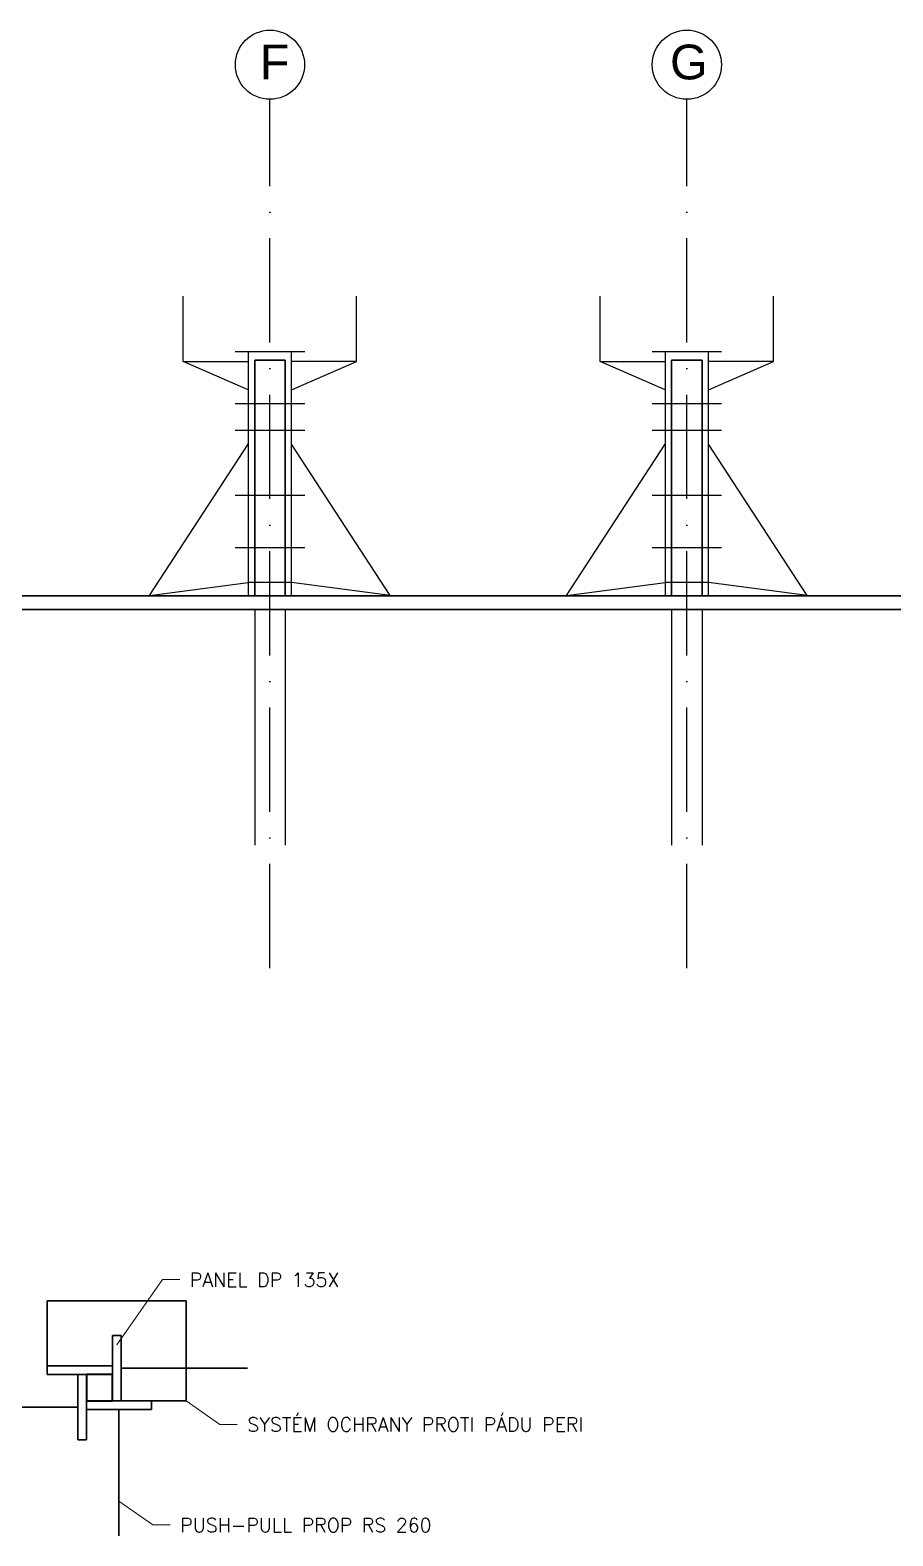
# Model space of a CAD drawing. Header units: millimetres. Extents: x 1924 to 471109, y -30014 to 109986.
# Drawn here: x 372095 to 382029, y 18857 to 36186 of the extents above; entities that cross this region are included whole.
import ezdxf

# ---------------------------------------------------------------- set-up
doc = ezdxf.new("R2010")
doc.units = ezdxf.units.MM
doc.header["$LTSCALE"] = 100
doc.linetypes.add('ACAD_ISO10W100', pattern=[18, 12, -3, 0, -3])
for name, color, linetype, plot in [('bedneni bedneni', 255, 'Continuous', False), ('osy objektu', 130, 'ACAD_ISO10W100', False), ('osy objektu text', 130, 'Continuous', False)]:
    doc.layers.add(name, color=color, linetype=linetype, plot=plot)
for name, color, linetype, lineweight in [('bednení-sloup', 7, 'Continuous', 30), ('objekt-tenka', 7, 'Continuous', 18), ('ŠIPKY A POPISKY', 7, 'Continuous', 13)]:
    doc.layers.add(name, color=color, linetype=linetype, lineweight=lineweight)
doc.layers.add('podlazi', color=40, linetype='Continuous', lineweight=30, plot=False)
doc.layers.add('rez sloupy', color=90, linetype='Continuous')
doc.styles.add('osy', font='arial.ttf', dxfattribs={"height": 400})
doc.styles.add('POPIS_DAVID', font='romans.shx', dxfattribs={"bigfont": 'extfont.shx'})

msp = doc.modelspace()

# ---------------------------------------------------------------- linework, layer by layer
at = {"layer": 'bedneni bedneni'}
for p, q in [((373858.898, 32372.437), (373858.898, 33122.853)), ((375854.178, 32372.437), (375854.178, 33122.853)), ((378658.898, 32372.437), (378658.898, 33122.853)), ((380654.178, 32372.437), (380654.178, 33122.853)), ((374456.538, 32487.03), (375256.538, 32487.03)), ((374606.538, 32487.03), (374606.538, 29677.03)), ((375106.538, 29677.03), (375106.538, 32487.03)), ((379256.538, 32487.03), (380056.538, 32487.03)), ((379406.538, 32487.03), (379406.538, 29677.03)), ((379906.538, 29677.03), (379906.538, 32487.03)), ((374606.538, 32047.717), (373858.898, 32372.437)), ((373858.898, 32372.437), (374606.538, 32372.437)), ((375106.538, 32047.717), (375854.178, 32372.437)), ((375854.178, 32372.437), (375106.538, 32372.437)), ((379406.538, 32047.717), (378658.898, 32372.437)), ((378658.898, 32372.437), (379406.538, 32372.437)), ((379906.538, 32047.717), (380654.178, 32372.437)), ((380654.178, 32372.437), (379906.538, 32372.437)), ((374456.538, 31887.03), (375256.538, 31887.03)), ((379256.538, 31887.03), (380056.538, 31887.03)), ((374456.538, 31583.558), (375256.538, 31583.558)), ((379256.538, 31583.558), (380056.538, 31583.558)), ((373470.887, 29678.419), (374606.538, 31419.697)), ((376242.189, 29678.419), (375106.538, 31419.697)), ((378270.887, 29678.419), (379406.538, 31419.697)), ((381042.189, 29678.419), (379906.538, 31419.697)), ((374456.538, 30835.243), (375256.538, 30835.243)), ((379256.538, 30835.243), (380056.538, 30835.243)), ((374456.538, 30233.176), (375256.538, 30233.176)), ((379256.538, 30233.176), (380056.538, 30233.176)), ((373470.887, 29678.419), (374606.538, 29827.03)), ((375106.538, 29827.03), (374606.538, 29827.03)), ((376242.189, 29678.419), (375106.538, 29827.03)), ((375106.538, 29677.03), (375106.538, 29827.03)), ((378270.887, 29678.419), (379406.538, 29827.03)), ((379906.538, 29827.03), (379406.538, 29827.03)), ((381042.189, 29678.419), (379906.538, 29827.03)), ((379906.538, 29677.03), (379906.538, 29827.03))]:
    msp.add_line(p, q, dxfattribs=at)
at = {"layer": 'bednení-sloup'}
for p, q in [((374681.538, 32387.03), (375031.538, 32387.03)), ((374681.538, 32387.03), (374681.538, 29677.03)), ((375031.538, 32387.03), (375031.538, 29677.03)), ((379481.538, 32387.03), (379831.538, 32387.03)), ((379481.538, 32387.03), (379481.538, 29677.03)), ((379831.538, 32387.03), (379831.538, 29677.03)), ((372292.712, 20812.705), (372292.712, 21560.305)), ((372292.712, 21560.305), (373890.312, 21560.305)), ((373890.312, 21560.305), (373890.312, 20412.705)), ((373042.712, 20712.705), (373042.712, 21162.705)), ((373042.712, 21162.705), (373142.712, 21162.705)), ((373142.712, 21162.705), (373142.712, 20412.705)), ((372292.712, 20712.705), (372292.712, 20812.705)), ((372292.712, 20812.705), (373042.712, 20812.705)), ((372642.712, 20712.705), (372292.712, 20712.705)), ((372642.712, 19962.705), (372642.712, 20712.705)), ((372642.712, 20712.705), (372742.712, 20712.705)), ((372742.712, 20712.705), (373042.712, 20712.705)), ((372742.712, 20412.705), (372742.712, 20712.705)), ((373042.712, 20712.705), (373042.712, 20412.705)), ((373142.712, 20787.705), (374598.812, 20787.705)), ((371186.612, 20337.705), (372642.712, 20337.705)), ((373042.712, 20412.705), (372742.712, 20412.705)), ((372742.712, 20412.705), (372742.712, 19962.705)), ((373492.712, 20312.705), (372742.712, 20312.705)), ((373042.712, 20412.705), (373492.712, 20412.705)), ((373117.712, 18856.605), (373117.712, 20312.705)), ((373142.712, 20412.705), (373890.312, 20412.705)), ((373492.712, 20412.705), (373492.712, 20312.705)), ((372642.712, 19962.705), (372742.712, 19962.705))]:
    msp.add_line(p, q, dxfattribs=at)
at = {"layer": 'objekt-tenka', "lineweight": 35}
for p, q in [((372742.712, 20712.705), (372742.712, 20412.705)), ((373042.712, 20712.705), (372742.712, 20712.705)), ((373042.712, 20412.705), (373042.712, 20712.705)), ((372742.712, 20412.705), (373042.712, 20412.705))]:
    msp.add_line(p, q, dxfattribs=at)
at = {"layer": 'osy objektu'}
for p, q in [((374856.538, 25389.572), (374856.538, 35389.572)), ((379656.538, 25389.572), (379656.538, 35389.572))]:
    msp.add_line(p, q, dxfattribs=at)
at = {"layer": 'osy objektu text'}
for centre in [(374856.538, 35787.812), (379656.538, 35787.812)]:
    msp.add_circle(centre, 398.24, dxfattribs=at)
at = {"layer": 'podlazi'}
for p, q in [((350681.538, 29677.03), (384631.538, 29677.03)), ((384631.538, 29517.03), (350681.538, 29517.03))]:
    msp.add_line(p, q, dxfattribs=at)
at = {"layer": 'rez sloupy'}
for p, q in [((374681.538, 29517.03), (374681.538, 26807.03)), ((375031.538, 29517.03), (375031.538, 26807.03)), ((379481.538, 29517.03), (379481.538, 26807.03)), ((379831.538, 29517.03), (379831.538, 26807.03))]:
    msp.add_line(p, q, dxfattribs=at)
at = {"layer": 'ŠIPKY A POPISKY'}
for p, q in [((373092.712, 21055.252), (373618.325, 21805.905)), ((373618.325, 21805.905), (373818.325, 21805.905)), ((373890.312, 20412.705), (374280.535, 20139.468)), ((374280.535, 20139.468), (374480.535, 20139.468)), ((373117.712, 19256.093), (373507.935, 18982.856)), ((373507.935, 18982.856), (373707.935, 18982.856))]:
    msp.add_line(p, q, dxfattribs=at)

# ---------------------------------------------------------------- texts
at = {"layer": 'osy objektu text', "char_height": 400, "attachment_point": 1, "style": 'osy'}
for s, insert in [('F', (374739.395, 36019.068)), ('G', (379462.864, 36019.068))]:
    msp.add_mtext_dynamic_manual_height_columns(s, width=3598.57763, gutter_width=2000, heights=[0], dxfattribs=dict(at, insert=insert))
at = {"layer": 'ŠIPKY A POPISKY', "char_height": 160, "attachment_point": 1, "style": 'POPIS_DAVID'}
for s, width, insert in [('{\\Fromans,extfont|c238;PANEL DP 135X}', 1856.34601, (373933.897, 21884.002)), ('{\\Fromans,extfont|c238;SYSTÉM OCHRANY PROTI PÁDU PERI}', 4169.1667, (374596.107, 20217.566)), ('{\\Fromans,extfont|c238;PUSH-PULL PROP RS 260}', 3110.24465, (373823.507, 19060.953))]:
    msp.add_mtext_dynamic_manual_height_columns(s, width=width, gutter_width=2500, heights=[0], dxfattribs=dict(at, insert=insert))

doc.saveas('drawing.dxf')
